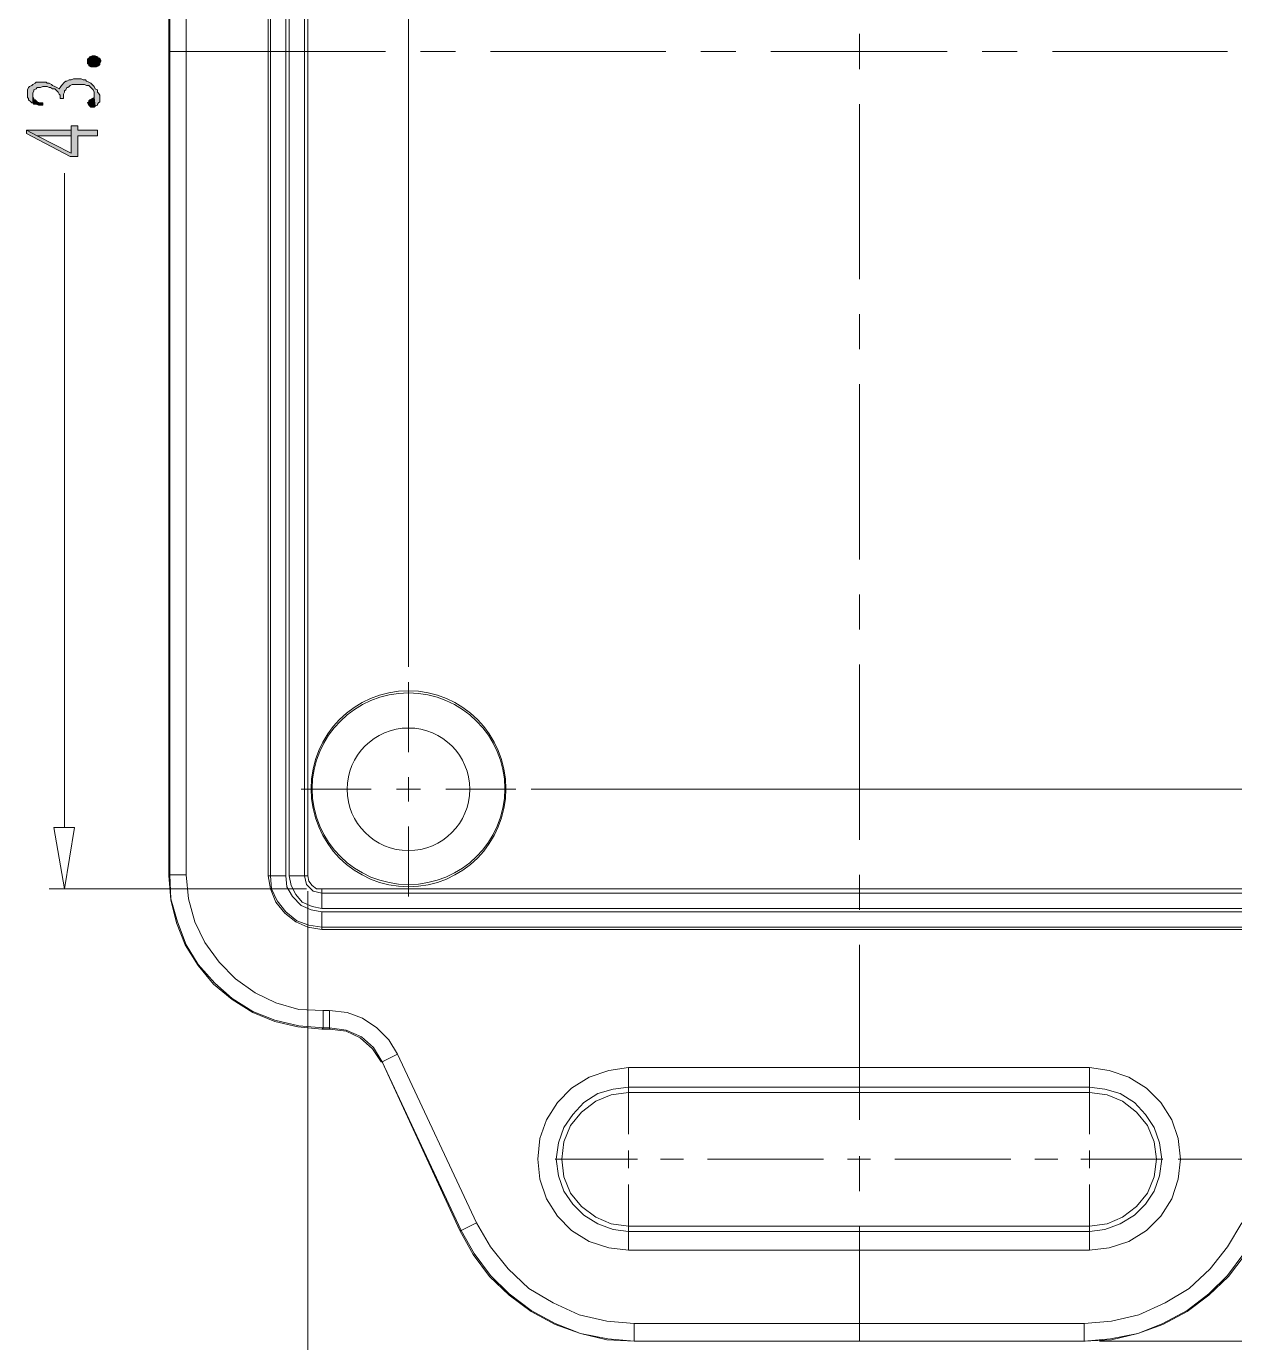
# Model space of a CAD drawing. Header units: millimetres. Extents: x 0 to 282, y 0 to 196.
# Drawn here: x 200.5 to 247.2, y 72.3 to 123.2 of the extents above; entities that cross this region are included whole.
import ezdxf

# ---------------------------------------------------------------- set-up
doc = ezdxf.new("R2010")
doc.units = ezdxf.units.MM

msp = doc.modelspace()

# ---------------------------------------------------------------- hatches: boundary and pattern name
h = msp.add_hatch(color=42)
h.dxf.hatch_style = 2
h.paths.add_polyline_path([(203.369227, 121.962227), (203.411561, 121.877561), (203.411561, 121.835228), (203.369227, 121.750561), (203.369227, 121.708227), (203.326894, 121.665894), (203.242227, 121.623561), (203.199894, 121.623561), (203.115227, 121.623561), (203.030561, 121.623561), (202.945894, 121.665894), (202.945894, 121.708227), (202.903561, 121.750561), (202.903561, 121.792894), (202.903561, 121.877561), (202.903561, 121.919894), (202.945894, 121.962227), (202.988227, 122.004561), (203.072894, 122.046894), (203.115227, 122.046894), (203.199894, 122.046894), (203.284561, 122.004561), (203.326894, 121.962227)])
h = msp.add_hatch(color=42)
h.dxf.hatch_style = 2
h.paths.add_polyline_path([(200.575227, 120.607561), (200.575227, 120.522894), (200.575227, 120.438227), (200.617561, 120.395894), (200.617561, 120.353561), (200.702227, 120.268894), (200.744561, 120.226561), (200.786894, 120.226561), (200.786894, 120.565227), (200.786894, 120.607561), (200.829227, 120.692228), (200.829227, 120.734561), (200.913894, 120.776894), (200.956227, 120.819227), (200.998561, 120.819227), (201.083227, 120.819227), (201.167894, 120.861561), (201.252561, 120.861561), (201.337228, 120.861561), (201.421894, 120.819227), (201.464227, 120.819227), (201.548894, 120.776894), (201.633561, 120.776894), (201.675894, 120.734561), (201.718227, 120.692228), (201.760561, 120.649894), (201.802894, 120.565227), (201.845227, 120.522894), (201.845227, 120.480561), (201.845227, 120.395894), (201.972227, 120.395894), (201.972227, 120.480561), (201.972227, 120.565227), (202.014561, 120.649894), (202.014561, 120.692228), (202.056894, 120.734561), (202.099227, 120.819227), (202.141561, 120.819227), (202.183894, 120.861561), (202.226227, 120.903894), (202.310894, 120.946227), (202.395561, 120.946227), (202.480227, 120.946227), (202.564894, 120.946227), (202.649561, 120.946227), (202.734227, 120.946227), (202.776561, 120.946227), (202.861227, 120.903894), (202.945894, 120.903894), (202.988227, 120.861561), (203.030561, 120.819227), (203.072894, 120.776894), (203.115227, 120.734561), (203.157561, 120.649894), (203.157561, 120.607561), (203.157561, 120.522894), (203.157561, 120.438227), (203.199894, 120.099561), (203.284561, 120.141894), (203.284561, 120.184227), (203.326894, 120.226561), (203.369227, 120.268894), (203.369227, 120.353561), (203.369227, 120.438227), (203.369227, 120.480561), (203.369227, 120.522894), (203.326894, 120.607561), (203.284561, 120.649894), (203.284561, 120.734561), (203.199894, 120.776894), (203.157561, 120.861561), (203.115227, 120.903894), (203.072894, 120.946227), (203.030561, 120.988561), (202.945894, 121.030894), (202.861227, 121.073227), (202.818894, 121.115561), (202.734227, 121.115561), (202.649561, 121.157894), (202.607227, 121.157894), (202.522561, 121.157894), (202.437894, 121.157894), (202.353228, 121.157894), (202.268561, 121.115561), (202.183894, 121.115561), (202.099227, 121.073227), (202.056894, 121.073227), (202.014561, 121.030894), (201.972227, 120.988561), (201.929894, 120.946227), (201.887561, 120.903894), (201.845227, 120.819227), (201.802894, 120.776894), (201.718227, 120.819227), (201.633561, 120.861561), (201.548894, 120.903894), (201.506561, 120.946227), (201.421894, 120.988561), (201.337228, 120.988561), (201.294894, 121.030894), (201.210228, 121.030894), (201.167894, 121.030894), (201.083227, 121.030894), (200.998561, 121.030894), (200.913894, 121.030894), (200.871561, 120.988561), (200.786894, 120.946227), (200.744561, 120.903894), (200.659894, 120.861561), (200.617561, 120.819227), (200.575227, 120.734561), (200.575227, 120.692228), (200.575227, 120.649894)])
h = msp.add_hatch(color=42)
h.dxf.hatch_style = 2
h.paths.add_polyline_path([(200.786894, 120.226561), (200.829227, 120.184227), (200.913894, 120.184227), (200.998561, 120.141894), (201.083227, 120.141894), (201.167894, 120.141894), (201.167894, 120.226561), (201.040894, 120.226561), (200.956227, 120.268894), (200.913894, 120.311227), (200.871561, 120.353561), (200.829227, 120.353561), (200.829227, 120.395894), (200.786894, 120.480561), (200.786894, 120.565227)])
h = msp.add_hatch(color=42)
h.dxf.hatch_style = 2
h.paths.add_polyline_path([(202.903561, 120.226561), (202.945894, 120.141894), (202.988227, 120.099561), (203.030561, 120.057227), (203.115227, 120.057227), (203.157561, 120.057227), (203.199894, 120.099561), (203.157561, 120.438227), (203.072894, 120.395894), (202.988227, 120.353561), (202.945894, 120.311227), (202.945894, 120.268894)])
h = msp.add_hatch(color=42)
h.dxf.hatch_style = 2
h.paths.add_polyline_path([(200.532894, 119.168228), (200.532894, 119.041227), (202.226227, 118.152227), (202.522561, 118.152227), (202.522561, 118.956561), (203.284561, 118.956561), (203.284561, 119.168228), (202.522561, 119.168228), (202.522561, 119.337561), (202.268561, 119.337561), (202.268561, 119.168228), (202.268561, 118.279227), (200.956227, 118.956561)])
h = msp.add_hatch(color=42)
h.dxf.hatch_style = 2
h.paths.add_polyline_path([(200.532894, 119.168228), (200.956227, 118.956561), (202.268561, 118.956561), (202.268561, 118.279227), (202.268561, 119.168228)])

# ---------------------------------------------------------------- linework, layer by layer
at = {"color": 131, "lineweight": 0}
for points in [[(215.307227, 98.424894), (215.307227, 180.805561)], [(220.048561, 93.683561), (264.075227, 93.683561)], [(211.370227, 89.831227), (201.421894, 89.831227)], [(211.412561, 89.746561), (211.412561, 69.087894)], [(245.067561, 79.374894), (267.758227, 79.374894)], [(242.019561, 72.347561), (271.483561, 72.347561)]]:
    msp.add_lwpolyline(points, dxfattribs=at)
at = {"color": 0, "lineweight": 0}
for points in [[(206.036227, 90.339227), (206.036227, 154.135561)], [(206.078561, 154.093227), (206.078561, 90.381561)], [(206.713561, 154.093227), (206.713561, 90.381561)], [(209.888561, 90.339227), (209.888561, 154.135561)], [(209.973227, 154.135561), (209.973227, 90.339227)], [(210.565894, 154.135561), (210.565894, 90.339227)], [(210.692894, 90.339227), (210.692894, 154.135561)], [(211.285561, 90.339227), (211.285561, 154.135561)], [(211.412561, 154.135561), (211.412561, 90.339227)], [(206.036227, 90.339227), (206.078561, 90.381561)], [(206.036227, 90.339227), (206.120894, 89.407894), (206.332561, 88.518894), (206.671227, 87.672227), (207.179227, 86.867894), (207.771894, 86.148227), (208.491561, 85.555561), (209.295894, 85.047561), (210.142561, 84.708894), (211.031561, 84.497228), (211.962894, 84.412561)], [(206.078561, 90.381561), (206.120894, 89.450227), (206.374894, 88.561227), (206.713561, 87.672227), (207.179227, 86.910227), (207.814227, 86.190561), (208.491561, 85.597894), (209.295894, 85.089894), (210.142561, 84.751228), (211.073894, 84.539561), (212.005227, 84.454894)], [(206.713561, 90.381561), (206.078561, 90.381561)], [(206.713561, 90.381561), (206.798227, 89.450227), (207.052227, 88.561227), (207.433227, 87.756894), (207.983561, 86.994894), (208.618561, 86.359894), (209.380561, 85.809561), (210.184894, 85.428561), (211.073894, 85.174561), (212.005227, 85.132227)], [(209.888561, 90.339227), (209.973227, 89.831227), (210.184894, 89.323227), (210.523561, 88.899894), (210.946894, 88.561227), (211.412561, 88.349561), (211.962894, 88.264894)], [(210.565894, 90.339227), (209.888561, 90.339227)], [(209.973227, 90.339227), (210.015561, 89.831227), (210.227227, 89.365561), (210.565894, 88.942228), (210.989227, 88.603561), (211.454894, 88.434227), (211.962894, 88.349561)], [(210.565894, 90.339227), (210.608228, 89.915894), (210.819894, 89.534894), (211.158561, 89.196227), (211.539561, 89.026894), (211.962894, 88.942228)], [(210.692894, 90.339227), (210.777561, 89.958227), (210.946894, 89.619561), (211.200894, 89.323227), (211.581894, 89.153894), (211.962894, 89.069227)], [(210.692894, 90.339227), (211.412561, 90.339227)], [(211.285561, 90.339227), (211.370227, 90.000561), (211.624227, 89.746561), (211.962894, 89.661894)], [(211.412561, 90.339227), (211.454894, 90.127561), (211.581894, 89.958227), (211.751228, 89.831227), (211.962894, 89.831227)], [(211.962894, 89.069227), (211.962894, 89.831227)], [(211.962894, 89.831227), (253.491894, 89.831227)], [(253.491894, 89.661894), (211.962894, 89.661894)], [(253.491894, 89.069227), (211.962894, 89.069227)], [(211.962894, 88.264894), (211.962894, 88.942228)], [(211.962894, 88.942228), (253.491894, 88.942228)], [(211.962894, 88.349561), (253.491894, 88.349561)], [(253.491894, 88.264894), (211.962894, 88.264894)], [(212.005227, 85.132227), (212.005227, 84.454894)], [(212.005227, 85.132227), (212.259227, 85.132227)], [(214.883894, 83.438894), (214.545227, 83.989227), (214.079561, 84.454894), (213.529227, 84.835894), (212.936561, 85.047561), (212.259227, 85.132227)], [(212.259227, 85.132227), (212.259227, 84.454894)], [(211.962894, 84.412561), (212.005227, 84.454894)], [(212.259227, 84.412561), (211.962894, 84.412561)], [(212.005227, 84.454894), (212.259227, 84.454894)], [(214.291227, 83.142561), (213.952561, 83.692894), (213.486894, 84.116227), (212.894228, 84.370227), (212.259227, 84.454894)], [(212.259227, 84.454894), (212.259227, 84.412561)], [(212.259227, 84.412561), (212.301561, 84.412561)], [(214.248894, 83.142561), (213.910227, 83.650561), (213.444561, 84.073894), (212.894228, 84.327894), (212.259227, 84.412561)], [(214.291227, 83.142561), (214.248894, 83.142561)], [(214.883894, 83.438894), (214.291227, 83.142561)], [(214.291227, 83.142561), (214.333561, 83.142561)], [(217.339227, 76.623227), (214.291227, 83.142561), (217.296894, 76.623227)], [(214.883894, 83.438894), (217.931894, 76.919561)], [(223.816227, 82.930894), (223.054227, 82.803894), (222.292228, 82.549894), (221.614894, 82.126561), (221.064561, 81.576228), (220.641227, 80.898894), (220.387227, 80.179227), (220.302561, 79.374894), (220.387227, 78.612894), (220.641227, 77.850894), (221.064561, 77.173561), (221.614894, 76.623227), (222.292228, 76.199894), (223.054227, 75.945894), (223.816227, 75.861228)], [(223.816227, 82.930894), (223.816227, 81.957227)], [(223.816227, 82.930894), (241.638561, 82.930894)], [(241.638561, 75.861228), (242.400561, 75.945894), (243.162561, 76.199894), (243.839894, 76.623227), (244.390227, 77.173561), (244.813561, 77.850894), (245.067561, 78.612894), (245.152227, 79.374894), (245.067561, 80.179227), (244.813561, 80.898894), (244.390227, 81.576228), (243.839894, 82.126561), (243.162561, 82.549894), (242.400561, 82.803894), (241.638561, 82.930894)], [(241.638561, 82.930894), (241.638561, 81.957227)], [(223.816227, 82.168894), (223.223561, 82.084227), (222.630894, 81.914894), (222.080561, 81.576228), (221.657227, 81.110561), (221.318561, 80.602561), (221.106894, 80.009894), (221.022227, 79.374894), (221.106894, 78.739894), (221.318561, 78.147228), (221.657227, 77.639227), (222.080561, 77.215894), (222.630894, 76.877228), (223.223561, 76.665561), (223.816227, 76.580894)], [(223.816227, 82.168894), (241.638561, 82.168894)], [(241.638561, 76.580894), (242.231227, 76.665561), (242.823894, 76.877228), (243.374227, 77.215894), (243.797561, 77.639227), (244.136227, 78.147228), (244.347894, 78.739894), (244.432561, 79.374894), (244.347894, 80.009894), (244.136227, 80.602561), (243.797561, 81.110561), (243.374227, 81.576228), (242.823894, 81.914894), (242.231227, 82.084227), (241.638561, 82.168894)], [(223.816227, 81.957227), (223.138894, 81.872561), (222.546227, 81.618561), (221.995894, 81.195227), (221.572561, 80.687227), (221.318561, 80.052227), (221.233894, 79.374894), (221.318561, 78.697561), (221.572561, 78.062561), (221.995894, 77.554561), (222.546227, 77.131227), (223.138894, 76.877228), (223.816227, 76.792561)], [(241.638561, 81.957227), (223.816227, 81.957227)], [(241.638561, 76.792561), (242.315894, 76.877228), (242.908561, 77.131227), (243.458894, 77.554561), (243.882227, 78.062561), (244.136227, 78.697561), (244.220894, 79.374894), (244.136227, 80.052227), (243.882227, 80.687227), (243.458894, 81.195227), (242.908561, 81.618561), (242.315894, 81.872561), (241.638561, 81.957227)], [(217.931894, 76.919561), (217.339227, 76.623227)], [(217.931894, 76.919561), (218.482227, 75.988227), (219.159561, 75.141561), (219.963894, 74.379561), (220.895227, 73.829228), (221.911227, 73.363561), (222.969561, 73.109561), (224.027894, 73.024894)], [(241.426894, 73.024894), (242.485227, 73.109561), (243.543561, 73.363561), (244.559561, 73.829228), (245.490894, 74.379561), (246.295227, 75.141561), (246.972561, 75.988227), (247.522894, 76.919561)], [(217.296894, 76.623227), (217.804894, 75.691894), (218.439894, 74.845227), (219.201894, 74.125561), (220.048561, 73.490561), (220.979894, 72.982561), (221.953561, 72.643894), (222.969561, 72.389894), (224.027894, 72.347561)], [(217.339227, 76.623227), (217.296894, 76.623227)], [(217.339227, 76.623227), (217.847227, 75.734228), (218.482227, 74.887561), (219.201894, 74.167894), (220.048561, 73.532894), (220.979894, 73.024894), (221.953561, 72.643894), (223.011894, 72.432227), (224.027894, 72.347561)], [(223.816227, 75.861228), (223.816227, 76.792561)], [(223.816227, 76.792561), (241.638561, 76.792561)], [(241.638561, 76.580894), (223.816227, 76.580894)], [(241.426894, 72.347561), (242.442894, 72.432227), (243.501228, 72.643894), (244.474894, 73.024894), (245.406227, 73.532894), (246.252894, 74.167894), (246.972561, 74.887561), (247.607561, 75.734228), (248.115561, 76.623227)], [(241.426894, 72.347561), (242.485227, 72.389894), (243.501228, 72.643894), (244.474894, 72.982561), (245.406227, 73.490561), (246.252894, 74.125561), (247.014894, 74.845227), (247.649894, 75.691894), (248.157894, 76.623227)], [(241.638561, 75.861228), (241.638561, 76.792561)], [(241.638561, 75.861228), (223.816227, 75.861228)], [(224.027894, 73.024894), (224.027894, 72.347561)], [(224.027894, 73.024894), (241.426894, 73.024894)], [(241.426894, 73.024894), (241.426894, 72.347561)], [(224.027894, 72.347561), (224.070227, 72.347561)], [(241.426894, 72.347561), (241.469227, 72.347561)]]:
    msp.add_lwpolyline(points, dxfattribs=at)
at = {"color": 1, "lineweight": 0}
for points in [[(232.748561, 121.538894), (232.748561, 122.893561)], [(206.036227, 122.216227), (214.418227, 122.216227)], [(215.772894, 122.216227), (217.127561, 122.216227)], [(218.482227, 122.216227), (225.255561, 122.216227)], [(226.610227, 122.216227), (227.964894, 122.216227)], [(229.319561, 122.216227), (236.135227, 122.216227)], [(237.489894, 122.216227), (238.844561, 122.216227)], [(240.199227, 122.216227), (246.972561, 122.216227)], [(232.748561, 113.410894), (232.748561, 120.184227)], [(232.748561, 110.701561), (232.748561, 112.056227)], [(232.748561, 102.573561), (232.748561, 109.346894)], [(232.748561, 99.864227), (232.748561, 101.218894)], [(232.748561, 91.736227), (232.748561, 98.509561)], [(215.307227, 95.122894), (215.307227, 97.832227)], [(211.158561, 93.683561), (213.867894, 93.683561)], [(214.841561, 93.683561), (215.772894, 93.683561)], [(215.307227, 93.217894), (215.307227, 94.149227)], [(216.746561, 93.683561), (219.455894, 93.683561)], [(215.307227, 89.534894), (215.307227, 92.244227)], [(232.748561, 89.026894), (232.748561, 90.381561)], [(232.748561, 80.898894), (232.748561, 87.672227)], [(223.816227, 80.348561), (223.816227, 82.253561)], [(241.638561, 80.348561), (241.638561, 82.253561)], [(223.816227, 79.036227), (223.816227, 79.713561)], [(232.748561, 78.147228), (232.748561, 79.501894)], [(241.638561, 79.036227), (241.638561, 79.713561)], [(224.154894, 79.374894), (220.979894, 79.374894)], [(225.932894, 79.374894), (225.043894, 79.374894)], [(231.351561, 79.374894), (226.864227, 79.374894)], [(233.171894, 79.374894), (232.282894, 79.374894)], [(238.590561, 79.374894), (234.103228, 79.374894)], [(240.410894, 79.374894), (239.521894, 79.374894)], [(244.474894, 79.374894), (241.299894, 79.374894)], [(223.816227, 76.538561), (223.816227, 78.401227)], [(241.638561, 76.538561), (241.638561, 78.401227)], [(232.748561, 72.347561), (232.748561, 76.792561)]]:
    msp.add_lwpolyline(points, dxfattribs=at)
at = {"color": 42, "lineweight": 0}
for points in [[(203.369227, 121.962227), (203.411561, 121.877561), (203.411561, 121.835228), (203.369227, 121.750561), (203.369227, 121.708227), (203.326894, 121.665894), (203.242227, 121.623561), (203.199894, 121.623561), (203.115227, 121.623561), (203.030561, 121.623561), (202.945894, 121.665894), (202.945894, 121.708227), (202.903561, 121.750561), (202.903561, 121.792894), (202.903561, 121.877561), (202.903561, 121.919894), (202.945894, 121.962227), (202.988227, 122.004561), (203.072894, 122.046894), (203.115227, 122.046894), (203.199894, 122.046894), (203.284561, 122.004561), (203.326894, 121.962227)], [(200.575227, 120.607561), (200.575227, 120.522894), (200.575227, 120.438227), (200.617561, 120.395894), (200.617561, 120.353561), (200.702227, 120.268894), (200.744561, 120.226561), (200.786894, 120.226561), (200.786894, 120.565227), (200.786894, 120.607561), (200.829227, 120.692228), (200.829227, 120.734561), (200.913894, 120.776894), (200.956227, 120.819227), (200.998561, 120.819227), (201.083227, 120.819227), (201.167894, 120.861561), (201.252561, 120.861561), (201.337228, 120.861561), (201.421894, 120.819227), (201.464227, 120.819227), (201.548894, 120.776894), (201.633561, 120.776894), (201.675894, 120.734561), (201.718227, 120.692228), (201.760561, 120.649894), (201.802894, 120.565227), (201.845227, 120.522894), (201.845227, 120.480561), (201.845227, 120.395894), (201.972227, 120.395894), (201.972227, 120.480561), (201.972227, 120.565227), (202.014561, 120.649894), (202.014561, 120.692228), (202.056894, 120.734561), (202.099227, 120.819227), (202.141561, 120.819227), (202.183894, 120.861561), (202.226227, 120.903894), (202.310894, 120.946227), (202.395561, 120.946227), (202.480227, 120.946227), (202.564894, 120.946227), (202.649561, 120.946227), (202.734227, 120.946227), (202.776561, 120.946227), (202.861227, 120.903894), (202.945894, 120.903894), (202.988227, 120.861561), (203.030561, 120.819227), (203.072894, 120.776894), (203.115227, 120.734561), (203.157561, 120.649894), (203.157561, 120.607561), (203.157561, 120.522894), (203.157561, 120.438227), (203.199894, 120.099561), (203.284561, 120.141894), (203.284561, 120.184227), (203.326894, 120.226561), (203.369227, 120.268894), (203.369227, 120.353561), (203.369227, 120.438227), (203.369227, 120.480561), (203.369227, 120.522894), (203.326894, 120.607561), (203.284561, 120.649894), (203.284561, 120.734561), (203.199894, 120.776894), (203.157561, 120.861561), (203.115227, 120.903894), (203.072894, 120.946227), (203.030561, 120.988561), (202.945894, 121.030894), (202.861227, 121.073227), (202.818894, 121.115561), (202.734227, 121.115561), (202.649561, 121.157894), (202.607227, 121.157894), (202.522561, 121.157894), (202.437894, 121.157894), (202.353228, 121.157894), (202.268561, 121.115561), (202.183894, 121.115561), (202.099227, 121.073227), (202.056894, 121.073227), (202.014561, 121.030894), (201.972227, 120.988561), (201.929894, 120.946227), (201.887561, 120.903894), (201.845227, 120.819227), (201.802894, 120.776894), (201.718227, 120.819227), (201.633561, 120.861561), (201.548894, 120.903894), (201.506561, 120.946227), (201.421894, 120.988561), (201.337228, 120.988561), (201.294894, 121.030894), (201.210228, 121.030894), (201.167894, 121.030894), (201.083227, 121.030894), (200.998561, 121.030894), (200.913894, 121.030894), (200.871561, 120.988561), (200.786894, 120.946227), (200.744561, 120.903894), (200.659894, 120.861561), (200.617561, 120.819227), (200.575227, 120.734561), (200.575227, 120.692228), (200.575227, 120.649894)], [(200.786894, 120.226561), (200.829227, 120.184227), (200.913894, 120.184227), (200.998561, 120.141894), (201.083227, 120.141894), (201.167894, 120.141894), (201.167894, 120.226561), (201.040894, 120.226561), (200.956227, 120.268894), (200.913894, 120.311227), (200.871561, 120.353561), (200.829227, 120.353561), (200.829227, 120.395894), (200.786894, 120.480561), (200.786894, 120.565227)], [(202.903561, 120.226561), (202.945894, 120.141894), (202.988227, 120.099561), (203.030561, 120.057227), (203.115227, 120.057227), (203.157561, 120.057227), (203.199894, 120.099561), (203.157561, 120.438227), (203.072894, 120.395894), (202.988227, 120.353561), (202.945894, 120.311227), (202.945894, 120.268894)], [(200.532894, 119.168228), (200.532894, 119.041227), (202.226227, 118.152227), (202.522561, 118.152227), (202.522561, 118.956561), (203.284561, 118.956561), (203.284561, 119.168228), (202.522561, 119.168228), (202.522561, 119.337561), (202.268561, 119.337561), (202.268561, 119.168228), (202.268561, 118.279227), (200.956227, 118.956561)], [(200.532894, 119.168228), (200.956227, 118.956561), (202.268561, 118.956561), (202.268561, 118.279227), (202.268561, 119.168228)]]:
    msp.add_lwpolyline(points, close=True, dxfattribs=at)
at = {"color": 3, "lineweight": 0}
msp.add_lwpolyline([(202.014561, 92.201894), (202.014561, 117.517227)], dxfattribs=at)
msp.add_lwpolyline([(202.395561, 92.201894), (202.014561, 89.831227), (201.591227, 92.201894)], close=True, dxfattribs=at)
at = {"color": 0, "lineweight": 0}
msp.add_lwpolyline([(224.027894, 72.347561), (241.426894, 72.347561)], close=True, dxfattribs=at)
msp.add_circle((215.307227, 93.683561), 2.370667, dxfattribs=at)
for centre, major_axis, ratio in [((215.307228, 93.704727), (0, 3.788833), 0.994413), ((215.307227, 93.704727), (3.725333, 0), 0.994318)]:
    msp.add_ellipse(centre, major_axis=major_axis, ratio=ratio, start_param=0, end_param=6.283185, dxfattribs=at)

doc.saveas('drawing.dxf')
